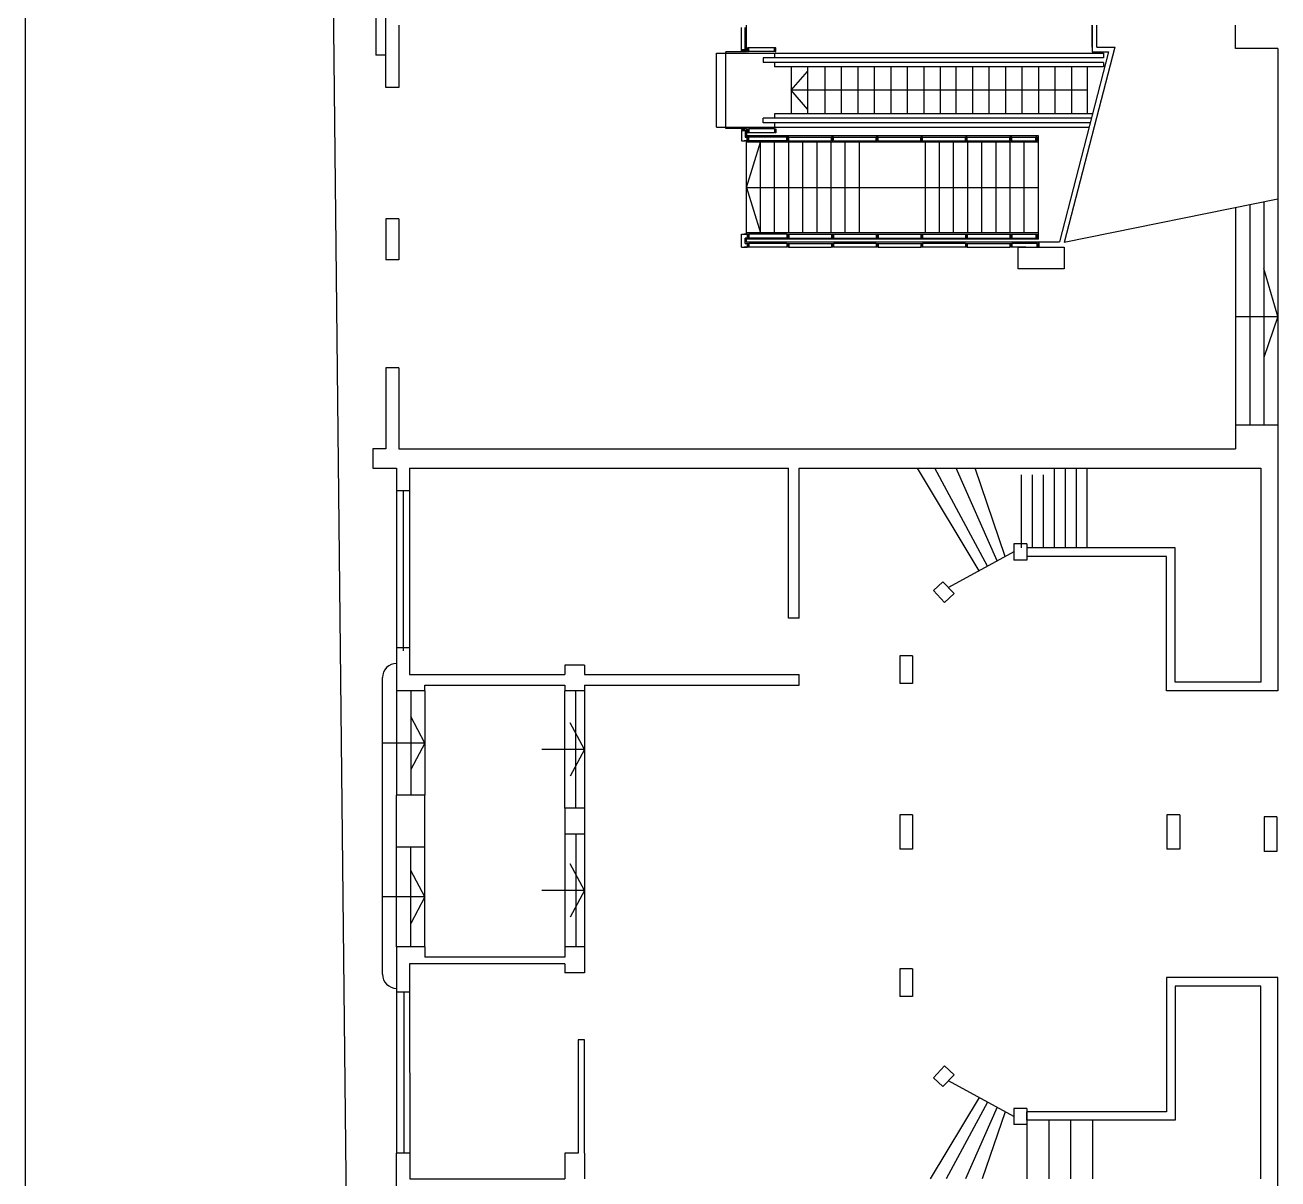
# Model space of a CAD drawing. Header units: metres. Extents: x -2640 to -492, y 2614 to 2999.
# Drawn here: x -2549.1 to -2495.9, y 2710.6 to 2759.6 of the extents above; entities that cross this region are included whole.
import ezdxf

# ---------------------------------------------------------------- set-up
doc = ezdxf.new("R2010")
doc.units = ezdxf.units.M
doc.header["$LTSCALE"] = 10
doc.header["$MEASUREMENT"] = 0
for name, color, linetype in [('02', 2, 'CONTINUOUS'), ('ADIF', 150, 'CONTINUOUS'), ('CALLES', 2, 'CONTINUOUS'), ('EDIFICIOS', 4, 'CONTINUOUS'), ('ESCALERA', 4, 'CONTINUOUS'), ('LINE_02', 2, 'CONTINUOUS')]:
    doc.layers.add(name, color=color, linetype=linetype)

msp = doc.modelspace()

# ---------------------------------------------------------------- linework, layer by layer
at = {"layer": '02'}
for p, q in [((-2503.58, 2758.643), (-2503.58, 2759.583)), ((-2503.081, 2758.443), (-2505.165, 2750.383)), ((-2502.823, 2758.643), (-2504.968, 2750.348)), ((-2503.58, 2758.643), (-2502.823, 2758.643)), ((-2495.892, 2758.583), (-2495.892, 2752.183)), ((-2495.892, 2752.183), (-2504.968, 2750.348)), ((-2506.042, 2750.383), (-2505.165, 2750.383))]:
    msp.add_line(p, q, dxfattribs=at)
at = {"layer": 'ADIF'}
msp.add_line((-2534.932, 2661.603), (-2537.006, 2856.904), dxfattribs=at)
at = {"layer": 'CALLES'}
msp.add_line((-2549.086, 2933.697), (-2549.086, 2654.43), dxfattribs=at)
at = {"layer": 'EDIFICIOS'}
for p, q in [((-2533.767, 2756.929), (-2533.767, 2760.138)), ((-2533.217, 2759.583), (-2533.217, 2756.929)), ((-2497.692, 2758.583), (-2497.692, 2759.583)), ((-2495.892, 2758.583), (-2497.692, 2758.583)), ((-2533.217, 2756.929), (-2533.767, 2756.929)), ((-2533.767, 2751.348), (-2533.767, 2749.607)), ((-2533.217, 2751.348), (-2533.767, 2751.348)), ((-2533.217, 2751.348), (-2533.217, 2749.607)), ((-2506.928, 2750.148), (-2504.968, 2750.148)), ((-2506.928, 2749.228), (-2506.928, 2750.148)), ((-2504.968, 2750.148), (-2504.968, 2749.228)), ((-2533.217, 2749.607), (-2533.767, 2749.607)), ((-2504.968, 2749.228), (-2506.928, 2749.228)), ((-2533.217, 2745.023), (-2533.767, 2745.023)), ((-2533.767, 2745.023), (-2533.767, 2741.592)), ((-2533.217, 2745.023), (-2533.217, 2741.592)), ((-2495.892, 2742.592), (-2497.692, 2742.592)), ((-2497.692, 2742.592), (-2497.692, 2741.592)), ((-2495.892, 2742.592), (-2495.892, 2731.312)), ((-2534.321, 2741.592), (-2534.321, 2740.762)), ((-2533.767, 2741.592), (-2534.321, 2741.592)), ((-2533.217, 2741.592), (-2497.692, 2741.592)), ((-2495.892, 2741.592), (-2495.892, 2731.312)), ((-2534.321, 2740.762), (-2533.309, 2740.764)), ((-2533.309, 2740.764), (-2533.309, 2739.797)), ((-2532.759, 2740.767), (-2532.759, 2739.797)), ((-2532.759, 2740.767), (-2516.675, 2740.767)), ((-2516.675, 2734.388), (-2516.675, 2740.767)), ((-2516.217, 2734.388), (-2516.217, 2740.767)), ((-2516.217, 2740.767), (-2496.624, 2740.767)), ((-2496.624, 2740.767), (-2496.624, 2731.678)), ((-2532.759, 2739.797), (-2533.309, 2739.797)), ((-2506.553, 2737.546), (-2507.102, 2737.546)), ((-2507.102, 2737.546), (-2507.102, 2736.856)), ((-2506.553, 2737.546), (-2506.553, 2736.856)), ((-2506.553, 2736.856), (-2507.102, 2736.856)), ((-2506.558, 2737.375), (-2506.558, 2737.008)), ((-2500.252, 2737.375), (-2506.558, 2737.375)), ((-2500.618, 2737.008), (-2506.558, 2737.008)), ((-2500.618, 2731.312), (-2500.618, 2737.008)), ((-2500.252, 2731.678), (-2500.252, 2737.375)), ((-2510.117, 2735.942), (-2510.517, 2735.566)), ((-2509.644, 2735.439), (-2510.117, 2735.942)), ((-2510.045, 2735.063), (-2510.517, 2735.566)), ((-2509.644, 2735.439), (-2510.045, 2735.063)), ((-2516.217, 2734.388), (-2516.675, 2734.388)), ((-2533.309, 2733.138), (-2533.309, 2731.313)), ((-2532.759, 2733.138), (-2533.309, 2733.138)), ((-2532.759, 2733.138), (-2532.759, 2732.008)), ((-2511.402, 2732.791), (-2511.951, 2732.791)), ((-2511.951, 2732.791), (-2511.951, 2731.615)), ((-2511.402, 2732.791), (-2511.402, 2731.615)), ((-2526.163, 2732.404), (-2526.163, 2732.008)), ((-2525.339, 2732.404), (-2526.163, 2732.404)), ((-2525.339, 2732.404), (-2525.339, 2732.008)), ((-2532.759, 2732.008), (-2526.163, 2732.008)), ((-2532.109, 2731.55), (-2526.163, 2731.55)), ((-2532.109, 2731.313), (-2532.109, 2731.55)), ((-2526.163, 2731.55), (-2526.163, 2731.304)), ((-2525.339, 2732.008), (-2516.217, 2732.008)), ((-2525.339, 2731.55), (-2525.339, 2731.304)), ((-2525.339, 2731.55), (-2516.217, 2731.55)), ((-2516.217, 2731.55), (-2516.217, 2732.008)), ((-2511.402, 2731.615), (-2511.951, 2731.615)), ((-2496.624, 2731.678), (-2500.252, 2731.678)), ((-2532.109, 2731.313), (-2533.309, 2731.313)), ((-2525.339, 2731.304), (-2526.163, 2731.304)), ((-2495.892, 2731.312), (-2500.618, 2731.312)), ((-2532.109, 2726.871), (-2533.309, 2726.871)), ((-2533.309, 2724.671), (-2533.309, 2726.871)), ((-2532.109, 2724.671), (-2532.109, 2726.871)), ((-2525.339, 2726.321), (-2526.163, 2726.321)), ((-2526.163, 2726.321), (-2526.163, 2725.221)), ((-2525.339, 2726.321), (-2525.339, 2725.221)), ((-2511.402, 2726.046), (-2511.951, 2726.046)), ((-2511.951, 2726.046), (-2511.951, 2724.579)), ((-2511.402, 2726.046), (-2511.402, 2724.579)), ((-2500.605, 2726.046), (-2500.605, 2724.579)), ((-2500.055, 2726.046), (-2500.605, 2726.046)), ((-2500.055, 2726.046), (-2500.055, 2724.579)), ((-2495.933, 2725.954), (-2496.482, 2725.954)), ((-2496.482, 2725.954), (-2496.482, 2724.487)), ((-2495.933, 2725.954), (-2495.933, 2724.487)), ((-2525.339, 2725.221), (-2526.163, 2725.221)), ((-2532.109, 2724.671), (-2533.309, 2724.671)), ((-2511.402, 2724.579), (-2511.951, 2724.579)), ((-2500.055, 2724.579), (-2500.605, 2724.579)), ((-2495.933, 2724.487), (-2496.482, 2724.487)), ((-2533.309, 2720.438), (-2533.309, 2718.512)), ((-2532.109, 2720.438), (-2533.309, 2720.438)), ((-2532.106, 2720.438), (-2532.106, 2719.992)), ((-2526.163, 2720.438), (-2526.163, 2719.992)), ((-2525.339, 2720.438), (-2526.163, 2720.438)), ((-2525.339, 2720.438), (-2525.339, 2719.337)), ((-2526.163, 2719.992), (-2532.106, 2719.992)), ((-2532.759, 2719.715), (-2532.759, 2718.512)), ((-2526.163, 2719.715), (-2532.759, 2719.715)), ((-2526.163, 2719.715), (-2526.163, 2719.337)), ((-2525.339, 2719.337), (-2526.163, 2719.337)), ((-2511.951, 2719.495), (-2511.951, 2718.319)), ((-2511.402, 2719.495), (-2511.951, 2719.495)), ((-2511.402, 2719.495), (-2511.402, 2718.319)), ((-2500.618, 2719.129), (-2500.618, 2713.433)), ((-2495.892, 2719.129), (-2500.618, 2719.129)), ((-2495.916, 2719.134), (-2495.916, 2708.778)), ((-2532.759, 2718.512), (-2533.309, 2718.512)), ((-2511.402, 2718.319), (-2511.951, 2718.319)), ((-2500.252, 2718.763), (-2500.252, 2713.067)), ((-2496.624, 2718.763), (-2500.252, 2718.763)), ((-2496.624, 2710.577), (-2496.624, 2718.763)), ((-2525.339, 2716.48), (-2525.605, 2716.48)), ((-2525.605, 2716.48), (-2525.605, 2711.677)), ((-2525.339, 2711.677), (-2525.339, 2716.48)), ((-2510.045, 2715.379), (-2510.517, 2714.875)), ((-2509.644, 2715.002), (-2510.045, 2715.379)), ((-2510.117, 2714.499), (-2510.517, 2714.875)), ((-2509.644, 2715.002), (-2510.117, 2714.499)), ((-2506.553, 2713.575), (-2507.102, 2713.575)), ((-2507.102, 2713.575), (-2507.102, 2712.884)), ((-2506.553, 2713.575), (-2506.553, 2712.884)), ((-2500.618, 2713.433), (-2506.558, 2713.433)), ((-2506.558, 2713.067), (-2506.558, 2713.433)), ((-2500.252, 2713.067), (-2506.558, 2713.067)), ((-2506.553, 2712.884), (-2507.102, 2712.884)), ((-2533.327, 2711.677), (-2533.327, 2709.738)), ((-2532.751, 2711.677), (-2533.327, 2711.677)), ((-2532.751, 2711.677), (-2532.751, 2710.577)), ((-2525.605, 2711.677), (-2526.163, 2711.677)), ((-2526.163, 2711.677), (-2526.163, 2710.577)), ((-2525.339, 2711.677), (-2525.339, 2710.577)), ((-2532.751, 2710.577), (-2526.163, 2710.577))]:
    msp.add_line(p, q, dxfattribs=at)
at = {"layer": 'EDIFICIOS', "color": 2}
for p, q in [((-2503.78, 2759.583), (-2503.78, 2758.443)), ((-2503.78, 2758.648), (-2503.78, 2759.583)), ((-2503.78, 2758.443), (-2503.081, 2758.443)), ((-2506.042, 2750.383), (-2506.042, 2750.148))]:
    msp.add_line(p, q, dxfattribs=at)
at = {"layer": 'ESCALERA', "color": 1}
for p, q in [((-2534.198, 2783.366), (-2534.198, 2758.3)), ((-2518.668, 2758.533), (-2518.668, 2759.478)), ((-2518.508, 2758.533), (-2518.508, 2759.478)), ((-2518.462, 2758.443), (-2518.462, 2759.583)), ((-2533.768, 2758.3), (-2534.198, 2758.3)), ((-2519.734, 2758.383), (-2503.292, 2758.383)), ((-2519.734, 2755.243), (-2519.734, 2758.383)), ((-2518.462, 2758.443), (-2519.334, 2758.443)), ((-2519.334, 2755.183), (-2519.334, 2758.443)), ((-2518.508, 2758.533), (-2518.668, 2758.533)), ((-2518.668, 2758.513), (-2518.508, 2758.513)), ((-2518.668, 2758.473), (-2518.668, 2758.513)), ((-2518.508, 2758.473), (-2518.668, 2758.473)), ((-2518.658, 2758.513), (-2518.658, 2758.533)), ((-2518.518, 2758.513), (-2518.518, 2758.533)), ((-2518.508, 2758.513), (-2518.508, 2758.473)), ((-2518.411, 2758.614), (-2518.411, 2758.454)), ((-2518.371, 2758.614), (-2518.411, 2758.614)), ((-2518.411, 2758.454), (-2518.371, 2758.454)), ((-2518.371, 2758.454), (-2518.371, 2758.614)), ((-2518.351, 2758.604), (-2518.371, 2758.604)), ((-2518.351, 2758.464), (-2518.371, 2758.464)), ((-2518.351, 2758.454), (-2518.351, 2758.614)), ((-2517.264, 2758.614), (-2518.351, 2758.614)), ((-2517.264, 2758.454), (-2518.351, 2758.454)), ((-2503.292, 2758.198), (-2517.754, 2758.198)), ((-2517.754, 2758.198), (-2517.754, 2757.998)), ((-2517.264, 2758.454), (-2517.264, 2758.614)), ((-2517.244, 2758.604), (-2517.264, 2758.604)), ((-2517.244, 2758.464), (-2517.264, 2758.464)), ((-2517.264, 2758.383), (-2517.264, 2758.198)), ((-2517.244, 2758.614), (-2517.244, 2758.454)), ((-2517.204, 2758.614), (-2517.244, 2758.614)), ((-2517.244, 2758.454), (-2517.204, 2758.454)), ((-2517.204, 2758.454), (-2517.204, 2758.614)), ((-2503.292, 2758.383), (-2503.292, 2758.198)), ((-2503.292, 2757.998), (-2517.754, 2757.998)), ((-2517.264, 2757.998), (-2517.264, 2757.813)), ((-2503.292, 2757.813), (-2517.264, 2757.813)), ((-2516.564, 2757.813), (-2516.564, 2755.813)), ((-2515.864, 2757.813), (-2515.864, 2755.813)), ((-2515.131, 2757.813), (-2515.131, 2755.813)), ((-2514.431, 2757.813), (-2514.431, 2755.813)), ((-2513.731, 2757.813), (-2513.731, 2755.813)), ((-2513.031, 2757.813), (-2513.031, 2755.813)), ((-2512.331, 2757.813), (-2512.331, 2755.813)), ((-2511.631, 2757.813), (-2511.631, 2755.813)), ((-2510.931, 2757.813), (-2510.931, 2755.813)), ((-2510.231, 2757.813), (-2510.231, 2755.813)), ((-2509.562, 2757.813), (-2509.562, 2755.813)), ((-2508.862, 2757.813), (-2508.862, 2755.813)), ((-2508.162, 2757.813), (-2508.162, 2755.813)), ((-2507.462, 2757.813), (-2507.462, 2755.813)), ((-2506.762, 2757.813), (-2506.762, 2755.813)), ((-2506.062, 2757.813), (-2506.062, 2755.813)), ((-2505.362, 2757.813), (-2505.362, 2755.813)), ((-2504.662, 2757.813), (-2504.662, 2755.813)), ((-2503.992, 2757.813), (-2503.992, 2755.813)), ((-2503.292, 2757.998), (-2503.292, 2757.813)), ((-2503.992, 2756.813), (-2516.564, 2756.813)), ((-2503.809, 2755.628), (-2517.754, 2755.628)), ((-2517.754, 2755.428), (-2517.754, 2755.628)), ((-2503.761, 2755.813), (-2517.264, 2755.813)), ((-2517.264, 2755.813), (-2517.264, 2755.628)), ((-2519.734, 2755.243), (-2503.908, 2755.243)), ((-2518.462, 2755.183), (-2519.334, 2755.183)), ((-2518.668, 2755.154), (-2518.668, 2755.114)), ((-2518.508, 2755.154), (-2518.668, 2755.154)), ((-2518.668, 2755.114), (-2518.508, 2755.114)), ((-2518.668, 2755.094), (-2518.668, 2754.668)), ((-2518.508, 2755.094), (-2518.668, 2755.094)), ((-2518.658, 2755.114), (-2518.658, 2755.094)), ((-2518.518, 2755.114), (-2518.518, 2755.094)), ((-2518.508, 2755.114), (-2518.508, 2755.154)), ((-2518.508, 2755.094), (-2518.508, 2754.828)), ((-2518.462, 2755.183), (-2518.462, 2754.883)), ((-2518.411, 2755.012), (-2518.411, 2755.172)), ((-2518.411, 2755.172), (-2518.371, 2755.172)), ((-2518.371, 2755.012), (-2518.411, 2755.012)), ((-2518.371, 2755.172), (-2518.371, 2755.012)), ((-2518.351, 2755.162), (-2518.371, 2755.162)), ((-2518.351, 2755.022), (-2518.371, 2755.022)), ((-2517.264, 2755.172), (-2518.351, 2755.172)), ((-2518.351, 2755.172), (-2518.351, 2755.012)), ((-2517.264, 2755.012), (-2518.351, 2755.012)), ((-2518.196, 2755.223), (-2518.196, 2755.243)), ((-2518.106, 2755.223), (-2518.196, 2755.223)), ((-2518.176, 2755.172), (-2518.176, 2755.223)), ((-2518.168, 2755.172), (-2518.168, 2755.223)), ((-2518.151, 2755.172), (-2518.151, 2755.223)), ((-2518.134, 2755.172), (-2518.134, 2755.223)), ((-2518.126, 2755.172), (-2518.126, 2755.223)), ((-2518.106, 2755.223), (-2518.106, 2755.243)), ((-2503.861, 2755.428), (-2517.754, 2755.428)), ((-2517.509, 2755.223), (-2517.509, 2755.243)), ((-2517.509, 2755.223), (-2517.419, 2755.223)), ((-2517.489, 2755.172), (-2517.489, 2755.223)), ((-2517.481, 2755.172), (-2517.481, 2755.223)), ((-2517.464, 2755.172), (-2517.464, 2755.223)), ((-2517.447, 2755.172), (-2517.447, 2755.223)), ((-2517.439, 2755.172), (-2517.439, 2755.223)), ((-2517.419, 2755.223), (-2517.419, 2755.243)), ((-2517.264, 2755.428), (-2517.264, 2755.243)), ((-2517.264, 2755.172), (-2517.264, 2755.012)), ((-2517.244, 2755.162), (-2517.264, 2755.162)), ((-2517.244, 2755.022), (-2517.264, 2755.022)), ((-2517.244, 2755.012), (-2517.244, 2755.172)), ((-2517.244, 2755.172), (-2517.204, 2755.172)), ((-2517.204, 2755.012), (-2517.244, 2755.012)), ((-2517.204, 2755.172), (-2517.204, 2755.012)), ((-2518.668, 2754.668), (-2518.431, 2754.668)), ((-2518.431, 2754.668), (-2518.551, 2754.668)), ((-2518.431, 2754.828), (-2518.508, 2754.828)), ((-2518.508, 2754.828), (-2518.431, 2754.828)), ((-2506.062, 2754.883), (-2518.462, 2754.883)), ((-2518.462, 2754.883), (-2518.462, 2754.828)), ((-2518.462, 2754.668), (-2518.462, 2754.613)), ((-2506.062, 2754.613), (-2518.462, 2754.613)), ((-2518.462, 2750.753), (-2518.462, 2754.613)), ((-2518.431, 2754.668), (-2518.431, 2754.828)), ((-2518.431, 2754.818), (-2518.411, 2754.818)), ((-2518.431, 2754.678), (-2518.411, 2754.678)), ((-2518.411, 2754.828), (-2518.411, 2754.668)), ((-2518.371, 2754.828), (-2518.411, 2754.828)), ((-2518.411, 2754.828), (-2518.411, 2754.668)), ((-2518.371, 2754.828), (-2518.411, 2754.828)), ((-2518.411, 2754.668), (-2518.371, 2754.668)), ((-2518.411, 2754.668), (-2518.371, 2754.668)), ((-2518.371, 2754.668), (-2518.371, 2754.828)), ((-2518.371, 2754.668), (-2518.371, 2754.828)), ((-2518.351, 2754.818), (-2518.371, 2754.818)), ((-2518.351, 2754.818), (-2518.371, 2754.818)), ((-2518.351, 2754.678), (-2518.371, 2754.678)), ((-2518.351, 2754.678), (-2518.371, 2754.678)), ((-2516.737, 2754.828), (-2518.351, 2754.828)), ((-2518.351, 2754.668), (-2518.351, 2754.828)), ((-2518.351, 2754.668), (-2518.351, 2754.828)), ((-2516.737, 2754.668), (-2518.351, 2754.668)), ((-2517.862, 2750.753), (-2517.862, 2754.613)), ((-2517.262, 2750.753), (-2517.262, 2754.613)), ((-2516.737, 2754.668), (-2516.737, 2754.828)), ((-2516.717, 2754.818), (-2516.737, 2754.818)), ((-2516.717, 2754.678), (-2516.737, 2754.678)), ((-2516.717, 2754.828), (-2516.717, 2754.668)), ((-2516.677, 2754.828), (-2516.717, 2754.828)), ((-2516.717, 2754.668), (-2516.677, 2754.668)), ((-2516.677, 2754.668), (-2516.677, 2754.828)), ((-2516.657, 2754.818), (-2516.677, 2754.818)), ((-2516.657, 2754.678), (-2516.677, 2754.678)), ((-2516.662, 2750.753), (-2516.662, 2754.613)), ((-2516.657, 2754.828), (-2514.844, 2754.828)), ((-2516.657, 2754.668), (-2516.657, 2754.828)), ((-2516.657, 2754.668), (-2516.657, 2754.828)), ((-2516.657, 2754.668), (-2514.844, 2754.668)), ((-2516.062, 2750.753), (-2516.062, 2754.613)), ((-2515.462, 2750.753), (-2515.462, 2754.613)), ((-2514.862, 2750.753), (-2514.862, 2754.613)), ((-2514.844, 2754.668), (-2514.844, 2754.828)), ((-2514.824, 2754.818), (-2514.844, 2754.818)), ((-2514.824, 2754.678), (-2514.844, 2754.678)), ((-2514.824, 2754.828), (-2514.824, 2754.668)), ((-2514.784, 2754.828), (-2514.824, 2754.828)), ((-2514.824, 2754.668), (-2514.784, 2754.668)), ((-2514.784, 2754.668), (-2514.784, 2754.828)), ((-2514.764, 2754.818), (-2514.784, 2754.818)), ((-2514.764, 2754.678), (-2514.784, 2754.678)), ((-2514.764, 2754.828), (-2512.95, 2754.828)), ((-2514.764, 2754.668), (-2514.764, 2754.828)), ((-2514.764, 2754.668), (-2514.764, 2754.828)), ((-2514.764, 2754.668), (-2512.95, 2754.668)), ((-2514.262, 2750.753), (-2514.262, 2754.613)), ((-2513.662, 2750.753), (-2513.662, 2754.613)), ((-2512.95, 2754.668), (-2512.95, 2754.828)), ((-2512.93, 2754.818), (-2512.95, 2754.818)), ((-2512.93, 2754.678), (-2512.95, 2754.678)), ((-2512.93, 2754.828), (-2512.93, 2754.668)), ((-2512.89, 2754.828), (-2512.93, 2754.828)), ((-2512.93, 2754.668), (-2512.89, 2754.668)), ((-2512.89, 2754.668), (-2512.89, 2754.828)), ((-2512.87, 2754.818), (-2512.89, 2754.818)), ((-2512.87, 2754.678), (-2512.89, 2754.678)), ((-2512.87, 2754.828), (-2511.057, 2754.828)), ((-2512.87, 2754.668), (-2512.87, 2754.828)), ((-2512.87, 2754.668), (-2512.87, 2754.828)), ((-2512.87, 2754.668), (-2511.057, 2754.668)), ((-2511.057, 2754.668), (-2511.057, 2754.828)), ((-2511.037, 2754.818), (-2511.057, 2754.818)), ((-2511.037, 2754.678), (-2511.057, 2754.678)), ((-2511.037, 2754.828), (-2511.037, 2754.668)), ((-2510.997, 2754.828), (-2511.037, 2754.828)), ((-2511.037, 2754.668), (-2510.997, 2754.668)), ((-2510.997, 2754.668), (-2510.997, 2754.828)), ((-2510.977, 2754.818), (-2510.997, 2754.818)), ((-2510.977, 2754.678), (-2510.997, 2754.678)), ((-2510.977, 2754.828), (-2509.163, 2754.828)), ((-2510.977, 2754.668), (-2510.977, 2754.828)), ((-2510.977, 2754.668), (-2510.977, 2754.828)), ((-2510.977, 2754.668), (-2509.163, 2754.668)), ((-2510.862, 2750.753), (-2510.862, 2754.613)), ((-2510.262, 2750.753), (-2510.262, 2754.613)), ((-2509.662, 2750.753), (-2509.662, 2754.613)), ((-2509.163, 2754.668), (-2509.163, 2754.828)), ((-2509.143, 2754.818), (-2509.163, 2754.818)), ((-2509.143, 2754.678), (-2509.163, 2754.678)), ((-2509.143, 2754.828), (-2509.143, 2754.668)), ((-2509.103, 2754.828), (-2509.143, 2754.828)), ((-2509.143, 2754.668), (-2509.103, 2754.668)), ((-2509.103, 2754.668), (-2509.103, 2754.828)), ((-2509.083, 2754.818), (-2509.103, 2754.818)), ((-2509.083, 2754.678), (-2509.103, 2754.678)), ((-2509.083, 2754.828), (-2507.269, 2754.828)), ((-2509.083, 2754.668), (-2509.083, 2754.828)), ((-2509.083, 2754.668), (-2509.083, 2754.828)), ((-2509.083, 2754.668), (-2507.269, 2754.668)), ((-2509.062, 2750.753), (-2509.062, 2754.613)), ((-2508.462, 2750.753), (-2508.462, 2754.613)), ((-2507.862, 2750.753), (-2507.862, 2754.613)), ((-2507.269, 2754.668), (-2507.269, 2754.828)), ((-2507.249, 2754.818), (-2507.269, 2754.818)), ((-2507.249, 2754.678), (-2507.269, 2754.678)), ((-2507.262, 2750.753), (-2507.262, 2754.613)), ((-2507.249, 2754.828), (-2507.249, 2754.668)), ((-2507.209, 2754.828), (-2507.249, 2754.828)), ((-2507.249, 2754.668), (-2507.209, 2754.668)), ((-2507.209, 2754.668), (-2507.209, 2754.828)), ((-2507.189, 2754.818), (-2507.209, 2754.818)), ((-2507.189, 2754.678), (-2507.209, 2754.678)), ((-2507.189, 2754.828), (-2506.177, 2754.828)), ((-2507.189, 2754.668), (-2507.189, 2754.828)), ((-2507.189, 2754.668), (-2507.189, 2754.828)), ((-2507.189, 2754.668), (-2506.177, 2754.668)), ((-2506.662, 2750.753), (-2506.662, 2754.613)), ((-2506.177, 2754.668), (-2506.177, 2754.828)), ((-2506.157, 2754.818), (-2506.177, 2754.818)), ((-2506.157, 2754.678), (-2506.177, 2754.678)), ((-2506.157, 2754.828), (-2506.157, 2754.668)), ((-2506.117, 2754.828), (-2506.157, 2754.828)), ((-2506.157, 2754.668), (-2506.117, 2754.668)), ((-2506.117, 2754.668), (-2506.117, 2754.828)), ((-2506.062, 2750.483), (-2506.062, 2754.883)), ((-2518.462, 2752.683), (-2506.062, 2752.683)), ((-2497.692, 2751.819), (-2497.692, 2742.592)), ((-2497.092, 2751.941), (-2497.092, 2742.592)), ((-2496.492, 2752.062), (-2496.492, 2742.592)), ((-2495.892, 2752.183), (-2495.892, 2742.592)), ((-2518.668, 2750.698), (-2518.431, 2750.698)), ((-2518.668, 2750.148), (-2518.668, 2750.698)), ((-2518.431, 2750.698), (-2518.551, 2750.698)), ((-2506.062, 2750.753), (-2518.462, 2750.753)), ((-2518.462, 2750.698), (-2518.462, 2750.753)), ((-2518.431, 2750.698), (-2518.431, 2750.538)), ((-2518.431, 2750.688), (-2518.411, 2750.688)), ((-2518.411, 2750.538), (-2518.411, 2750.698)), ((-2518.411, 2750.698), (-2518.371, 2750.698)), ((-2518.371, 2750.698), (-2518.371, 2750.538)), ((-2518.351, 2750.688), (-2518.371, 2750.688)), ((-2516.737, 2750.698), (-2518.351, 2750.698)), ((-2518.351, 2750.698), (-2518.351, 2750.538)), ((-2516.737, 2750.698), (-2516.737, 2750.538)), ((-2516.717, 2750.688), (-2516.737, 2750.688)), ((-2516.717, 2750.538), (-2516.717, 2750.698)), ((-2516.717, 2750.698), (-2516.677, 2750.698)), ((-2516.677, 2750.698), (-2516.677, 2750.538)), ((-2516.657, 2750.688), (-2516.677, 2750.688)), ((-2516.657, 2750.698), (-2514.844, 2750.698)), ((-2516.657, 2750.698), (-2516.657, 2750.538)), ((-2516.657, 2750.698), (-2516.657, 2750.538)), ((-2514.844, 2750.698), (-2514.844, 2750.538)), ((-2514.824, 2750.688), (-2514.844, 2750.688)), ((-2514.824, 2750.538), (-2514.824, 2750.698)), ((-2514.824, 2750.698), (-2514.784, 2750.698)), ((-2514.784, 2750.698), (-2514.784, 2750.538)), ((-2514.764, 2750.688), (-2514.784, 2750.688)), ((-2514.764, 2750.698), (-2512.95, 2750.698)), ((-2514.764, 2750.698), (-2514.764, 2750.538)), ((-2514.764, 2750.698), (-2514.764, 2750.538)), ((-2512.95, 2750.698), (-2512.95, 2750.538)), ((-2512.93, 2750.688), (-2512.95, 2750.688)), ((-2512.93, 2750.538), (-2512.93, 2750.698)), ((-2512.93, 2750.698), (-2512.89, 2750.698)), ((-2512.89, 2750.698), (-2512.89, 2750.538)), ((-2512.87, 2750.688), (-2512.89, 2750.688)), ((-2512.87, 2750.698), (-2511.057, 2750.698)), ((-2512.87, 2750.698), (-2512.87, 2750.538)), ((-2512.87, 2750.698), (-2512.87, 2750.538)), ((-2511.057, 2750.698), (-2511.057, 2750.538)), ((-2511.037, 2750.688), (-2511.057, 2750.688)), ((-2511.037, 2750.538), (-2511.037, 2750.698)), ((-2511.037, 2750.698), (-2510.997, 2750.698)), ((-2510.997, 2750.698), (-2510.997, 2750.538)), ((-2510.977, 2750.688), (-2510.997, 2750.688)), ((-2510.977, 2750.698), (-2509.163, 2750.698)), ((-2510.977, 2750.698), (-2510.977, 2750.538)), ((-2510.977, 2750.698), (-2510.977, 2750.538)), ((-2509.163, 2750.698), (-2509.163, 2750.538)), ((-2509.143, 2750.688), (-2509.163, 2750.688)), ((-2509.143, 2750.538), (-2509.143, 2750.698)), ((-2509.143, 2750.698), (-2509.103, 2750.698)), ((-2509.103, 2750.698), (-2509.103, 2750.538)), ((-2509.083, 2750.688), (-2509.103, 2750.688)), ((-2509.083, 2750.698), (-2507.269, 2750.698)), ((-2509.083, 2750.698), (-2509.083, 2750.538)), ((-2509.083, 2750.698), (-2509.083, 2750.538)), ((-2507.269, 2750.698), (-2507.269, 2750.538)), ((-2507.249, 2750.688), (-2507.269, 2750.688)), ((-2507.249, 2750.538), (-2507.249, 2750.698)), ((-2507.249, 2750.698), (-2507.209, 2750.698)), ((-2507.209, 2750.698), (-2507.209, 2750.538)), ((-2507.189, 2750.688), (-2507.209, 2750.688)), ((-2507.189, 2750.698), (-2507.189, 2750.538)), ((-2507.189, 2750.698), (-2507.189, 2750.538)), ((-2507.189, 2750.698), (-2506.177, 2750.698)), ((-2506.177, 2750.698), (-2506.177, 2750.538)), ((-2506.157, 2750.688), (-2506.177, 2750.688)), ((-2506.157, 2750.538), (-2506.157, 2750.698)), ((-2506.157, 2750.698), (-2506.117, 2750.698)), ((-2506.117, 2750.698), (-2506.117, 2750.538)), ((-2518.431, 2750.538), (-2518.508, 2750.538)), ((-2518.508, 2750.538), (-2518.431, 2750.538)), ((-2518.508, 2750.308), (-2518.508, 2750.538)), ((-2518.431, 2750.308), (-2518.508, 2750.308)), ((-2518.508, 2750.308), (-2518.431, 2750.308)), ((-2518.462, 2750.383), (-2518.462, 2750.538)), ((-2506.062, 2750.483), (-2518.462, 2750.483)), ((-2518.462, 2750.383), (-2506.042, 2750.383)), ((-2518.431, 2750.548), (-2518.411, 2750.548)), ((-2518.431, 2750.308), (-2518.431, 2750.148)), ((-2518.431, 2750.298), (-2518.411, 2750.298)), ((-2518.431, 2750.158), (-2518.411, 2750.158)), ((-2518.371, 2750.538), (-2518.411, 2750.538)), ((-2518.411, 2750.148), (-2518.411, 2750.308)), ((-2518.411, 2750.308), (-2518.371, 2750.308)), ((-2518.351, 2750.548), (-2518.371, 2750.548)), ((-2518.371, 2750.308), (-2518.371, 2750.148)), ((-2518.351, 2750.298), (-2518.371, 2750.298)), ((-2518.351, 2750.158), (-2518.371, 2750.158)), ((-2516.737, 2750.538), (-2518.351, 2750.538)), ((-2516.737, 2750.308), (-2518.351, 2750.308)), ((-2518.351, 2750.308), (-2518.351, 2750.148)), ((-2516.717, 2750.548), (-2516.737, 2750.548)), ((-2516.737, 2750.308), (-2516.737, 2750.148)), ((-2516.717, 2750.298), (-2516.737, 2750.298)), ((-2516.717, 2750.158), (-2516.737, 2750.158)), ((-2516.677, 2750.538), (-2516.717, 2750.538)), ((-2516.717, 2750.148), (-2516.717, 2750.308)), ((-2516.717, 2750.308), (-2516.677, 2750.308)), ((-2516.657, 2750.548), (-2516.677, 2750.548)), ((-2516.677, 2750.308), (-2516.677, 2750.148)), ((-2516.657, 2750.298), (-2516.677, 2750.298)), ((-2516.657, 2750.158), (-2516.677, 2750.158)), ((-2516.657, 2750.538), (-2514.844, 2750.538)), ((-2516.657, 2750.308), (-2514.844, 2750.308)), ((-2516.657, 2750.308), (-2516.657, 2750.148)), ((-2516.657, 2750.308), (-2516.657, 2750.148)), ((-2514.824, 2750.548), (-2514.844, 2750.548)), ((-2514.844, 2750.308), (-2514.844, 2750.148)), ((-2514.824, 2750.298), (-2514.844, 2750.298)), ((-2514.824, 2750.158), (-2514.844, 2750.158)), ((-2514.784, 2750.538), (-2514.824, 2750.538)), ((-2514.824, 2750.148), (-2514.824, 2750.308)), ((-2514.824, 2750.308), (-2514.784, 2750.308)), ((-2514.824, 2750.148), (-2514.824, 2750.308)), ((-2514.824, 2750.308), (-2514.784, 2750.308)), ((-2514.764, 2750.548), (-2514.784, 2750.548)), ((-2514.784, 2750.308), (-2514.784, 2750.148)), ((-2514.784, 2750.308), (-2514.784, 2750.148)), ((-2514.764, 2750.298), (-2514.784, 2750.298)), ((-2514.764, 2750.298), (-2514.784, 2750.298)), ((-2514.764, 2750.158), (-2514.784, 2750.158)), ((-2514.764, 2750.158), (-2514.784, 2750.158)), ((-2514.764, 2750.538), (-2512.95, 2750.538)), ((-2512.95, 2750.308), (-2514.764, 2750.308)), ((-2514.764, 2750.308), (-2514.764, 2750.148)), ((-2514.764, 2750.308), (-2514.764, 2750.148)), ((-2514.764, 2750.308), (-2514.764, 2750.148)), ((-2512.93, 2750.548), (-2512.95, 2750.548)), ((-2512.95, 2750.308), (-2512.95, 2750.148)), ((-2512.93, 2750.298), (-2512.95, 2750.298)), ((-2512.93, 2750.158), (-2512.95, 2750.158)), ((-2512.89, 2750.538), (-2512.93, 2750.538)), ((-2512.93, 2750.148), (-2512.93, 2750.308)), ((-2512.93, 2750.308), (-2512.89, 2750.308)), ((-2512.87, 2750.548), (-2512.89, 2750.548)), ((-2512.89, 2750.308), (-2512.89, 2750.148)), ((-2512.87, 2750.298), (-2512.89, 2750.298)), ((-2512.87, 2750.158), (-2512.89, 2750.158)), ((-2512.87, 2750.538), (-2511.057, 2750.538)), ((-2512.87, 2750.308), (-2511.057, 2750.308)), ((-2512.87, 2750.308), (-2512.87, 2750.148)), ((-2512.87, 2750.308), (-2512.87, 2750.148)), ((-2511.037, 2750.548), (-2511.057, 2750.548)), ((-2511.057, 2750.308), (-2511.057, 2750.148)), ((-2511.037, 2750.298), (-2511.057, 2750.298)), ((-2511.037, 2750.158), (-2511.057, 2750.158)), ((-2510.997, 2750.538), (-2511.037, 2750.538)), ((-2511.037, 2750.148), (-2511.037, 2750.308)), ((-2511.037, 2750.308), (-2510.997, 2750.308)), ((-2511.037, 2750.148), (-2511.037, 2750.308)), ((-2511.037, 2750.308), (-2510.997, 2750.308)), ((-2510.977, 2750.548), (-2510.997, 2750.548)), ((-2510.997, 2750.308), (-2510.997, 2750.148)), ((-2510.997, 2750.308), (-2510.997, 2750.148)), ((-2510.977, 2750.298), (-2510.997, 2750.298)), ((-2510.977, 2750.298), (-2510.997, 2750.298)), ((-2510.977, 2750.158), (-2510.997, 2750.158)), ((-2510.977, 2750.158), (-2510.997, 2750.158)), ((-2510.977, 2750.538), (-2509.163, 2750.538)), ((-2509.163, 2750.308), (-2510.977, 2750.308)), ((-2510.977, 2750.308), (-2510.977, 2750.148)), ((-2510.977, 2750.308), (-2510.977, 2750.148)), ((-2510.977, 2750.308), (-2510.977, 2750.148)), ((-2509.143, 2750.548), (-2509.163, 2750.548)), ((-2509.163, 2750.308), (-2509.163, 2750.148)), ((-2509.143, 2750.298), (-2509.163, 2750.298)), ((-2509.143, 2750.158), (-2509.163, 2750.158)), ((-2509.103, 2750.538), (-2509.143, 2750.538)), ((-2509.143, 2750.148), (-2509.143, 2750.308)), ((-2509.143, 2750.308), (-2509.103, 2750.308)), ((-2509.083, 2750.548), (-2509.103, 2750.548)), ((-2509.103, 2750.308), (-2509.103, 2750.148)), ((-2509.083, 2750.298), (-2509.103, 2750.298)), ((-2509.083, 2750.158), (-2509.103, 2750.158)), ((-2509.083, 2750.538), (-2507.269, 2750.538)), ((-2509.083, 2750.308), (-2507.269, 2750.308)), ((-2509.083, 2750.308), (-2509.083, 2750.148)), ((-2509.083, 2750.308), (-2509.083, 2750.148)), ((-2507.269, 2750.293), (-2509.083, 2750.293)), ((-2507.249, 2750.548), (-2507.269, 2750.548)), ((-2507.269, 2750.308), (-2507.269, 2750.148)), ((-2507.249, 2750.298), (-2507.269, 2750.298)), ((-2507.249, 2750.158), (-2507.269, 2750.158)), ((-2507.209, 2750.538), (-2507.249, 2750.538)), ((-2507.249, 2750.148), (-2507.249, 2750.308)), ((-2507.249, 2750.308), (-2507.209, 2750.308)), ((-2507.249, 2750.148), (-2507.249, 2750.308)), ((-2507.249, 2750.308), (-2507.209, 2750.308)), ((-2507.189, 2750.548), (-2507.209, 2750.548)), ((-2507.209, 2750.308), (-2507.209, 2750.148)), ((-2507.209, 2750.308), (-2507.209, 2750.148)), ((-2507.189, 2750.298), (-2507.209, 2750.298)), ((-2507.189, 2750.298), (-2507.209, 2750.298)), ((-2507.189, 2750.158), (-2507.209, 2750.158)), ((-2507.189, 2750.158), (-2507.209, 2750.158)), ((-2507.189, 2750.538), (-2506.177, 2750.538)), ((-2507.189, 2750.308), (-2507.189, 2750.148)), ((-2507.189, 2750.308), (-2507.189, 2750.148)), ((-2507.189, 2750.308), (-2507.189, 2750.148)), ((-2506.122, 2750.308), (-2507.189, 2750.308)), ((-2506.157, 2750.548), (-2506.177, 2750.548)), ((-2506.117, 2750.538), (-2506.157, 2750.538)), ((-2506.122, 2750.308), (-2506.122, 2750.148)), ((-2506.122, 2750.308), (-2506.122, 2750.148)), ((-2506.122, 2750.308), (-2506.122, 2750.148)), ((-2506.122, 2750.298), (-2506.102, 2750.298)), ((-2506.122, 2750.298), (-2506.102, 2750.298)), ((-2506.122, 2750.158), (-2506.102, 2750.158)), ((-2506.122, 2750.158), (-2506.102, 2750.158)), ((-2506.062, 2750.308), (-2506.102, 2750.308)), ((-2506.102, 2750.308), (-2506.102, 2750.148)), ((-2506.062, 2750.308), (-2506.102, 2750.308)), ((-2506.102, 2750.308), (-2506.102, 2750.148)), ((-2506.062, 2750.148), (-2506.062, 2750.308)), ((-2506.062, 2750.148), (-2506.062, 2750.308)), ((-2506.062, 2750.298), (-2506.042, 2750.298)), ((-2506.062, 2750.158), (-2506.042, 2750.158)), ((-2518.668, 2750.148), (-2518.431, 2750.148)), ((-2518.431, 2750.148), (-2518.551, 2750.148)), ((-2518.371, 2750.148), (-2518.411, 2750.148)), ((-2516.737, 2750.148), (-2518.351, 2750.148)), ((-2516.677, 2750.148), (-2516.717, 2750.148)), ((-2516.657, 2750.148), (-2514.844, 2750.148)), ((-2514.784, 2750.148), (-2514.824, 2750.148)), ((-2514.784, 2750.148), (-2514.824, 2750.148)), ((-2512.95, 2750.148), (-2514.764, 2750.148)), ((-2512.89, 2750.148), (-2512.93, 2750.148)), ((-2512.87, 2750.148), (-2511.057, 2750.148)), ((-2510.997, 2750.148), (-2511.037, 2750.148)), ((-2510.997, 2750.148), (-2511.037, 2750.148)), ((-2509.163, 2750.148), (-2510.977, 2750.148)), ((-2509.103, 2750.148), (-2509.143, 2750.148)), ((-2509.083, 2750.148), (-2507.269, 2750.148)), ((-2507.209, 2750.148), (-2507.249, 2750.148)), ((-2507.209, 2750.148), (-2507.249, 2750.148)), ((-2506.598, 2750.148), (-2507.189, 2750.148)), ((-2506.102, 2750.148), (-2506.062, 2750.148)), ((-2506.102, 2750.148), (-2506.062, 2750.148)), ((-2497.692, 2747.206), (-2495.892, 2747.206)), ((-2508.577, 2736.404), (-2511.202, 2740.767)), ((-2508.217, 2736.601), (-2510.457, 2740.767)), ((-2507.813, 2736.822), (-2509.558, 2740.767)), ((-2507.474, 2737.008), (-2508.753, 2740.767)), ((-2505.381, 2737.375), (-2505.381, 2740.767)), ((-2504.915, 2737.375), (-2504.915, 2740.767)), ((-2504.45, 2737.375), (-2504.45, 2740.767)), ((-2503.985, 2737.375), (-2503.985, 2740.767)), ((-2506.776, 2737.375), (-2506.776, 2740.488)), ((-2506.311, 2737.375), (-2506.311, 2740.488)), ((-2505.846, 2737.375), (-2505.846, 2740.488)), ((-2507.102, 2737.212), (-2509.88, 2735.69)), ((-2533.909, 2719.271), (-2533.909, 2731.871)), ((-2532.709, 2732.008), (-2532.709, 2732.008)), ((-2533.309, 2731.313), (-2533.309, 2726.871)), ((-2532.709, 2731.313), (-2532.709, 2726.871)), ((-2532.109, 2731.313), (-2532.109, 2726.871)), ((-2526.163, 2726.321), (-2526.163, 2731.304)), ((-2525.705, 2726.321), (-2525.705, 2731.304)), ((-2525.339, 2731.304), (-2525.339, 2726.321)), ((-2532.109, 2729.092), (-2533.909, 2729.092)), ((-2525.339, 2728.812), (-2527.139, 2728.812)), ((-2526.163, 2725.221), (-2526.163, 2720.438)), ((-2525.705, 2725.221), (-2525.705, 2720.438)), ((-2525.339, 2725.221), (-2525.339, 2720.438)), ((-2533.309, 2720.438), (-2533.309, 2724.671)), ((-2532.709, 2720.438), (-2532.709, 2724.671)), ((-2532.109, 2720.438), (-2532.109, 2724.671)), ((-2532.109, 2722.554), (-2533.909, 2722.554)), ((-2525.339, 2722.829), (-2527.139, 2722.829)), ((-2507.102, 2713.229), (-2509.88, 2714.751)), ((-2508.577, 2714.037), (-2510.659, 2710.577)), ((-2508.217, 2713.84), (-2509.971, 2710.577)), ((-2507.813, 2713.619), (-2509.158, 2710.577)), ((-2507.474, 2713.433), (-2508.446, 2710.577)), ((-2506.553, 2713.067), (-2506.553, 2710.577)), ((-2505.622, 2713.067), (-2505.622, 2710.577)), ((-2504.692, 2713.067), (-2504.692, 2710.577)), ((-2503.761, 2713.067), (-2503.761, 2710.577))]:
    msp.add_line(p, q, dxfattribs=at)
at = {"layer": 'ESCALERA', "color": 2}
for p, q in [((-2516.564, 2756.813), (-2515.864, 2757.613)), ((-2515.864, 2756.013), (-2516.564, 2756.813)), ((-2518.462, 2752.683), (-2517.862, 2754.613)), ((-2518.462, 2752.683), (-2517.862, 2750.753)), ((-2495.892, 2747.206), (-2496.492, 2749.251)), ((-2495.892, 2747.206), (-2496.492, 2745.471)), ((-2532.109, 2729.092), (-2532.709, 2730.221)), ((-2525.339, 2728.812), (-2525.939, 2729.942)), ((-2532.109, 2729.092), (-2532.709, 2727.962)), ((-2525.339, 2728.812), (-2525.939, 2727.683)), ((-2532.109, 2722.554), (-2532.709, 2723.684)), ((-2525.339, 2722.829), (-2525.939, 2723.958)), ((-2532.109, 2722.554), (-2532.709, 2721.425)), ((-2525.339, 2722.829), (-2525.939, 2721.7))]:
    msp.add_line(p, q, dxfattribs=at)
at = {"layer": 'ESCALERA', "color": 1}
for centre, start, end in [((-2533.309, 2731.871), 90, 180), ((-2533.309, 2719.271), 180, 270)]:
    msp.add_arc(centre, 0.6, start, end, dxfattribs=at)
at = {"layer": 'LINE_02'}
for p, q in [((-2533.309, 2739.797), (-2533.309, 2733.013)), ((-2533.034, 2739.797), (-2533.034, 2733.013)), ((-2532.759, 2739.797), (-2532.759, 2733.013)), ((-2533.309, 2718.512), (-2533.309, 2711.677)), ((-2533.005, 2718.512), (-2533.005, 2711.677)), ((-2532.759, 2718.512), (-2532.751, 2711.677))]:
    msp.add_line(p, q, dxfattribs=at)

doc.saveas('drawing.dxf')
